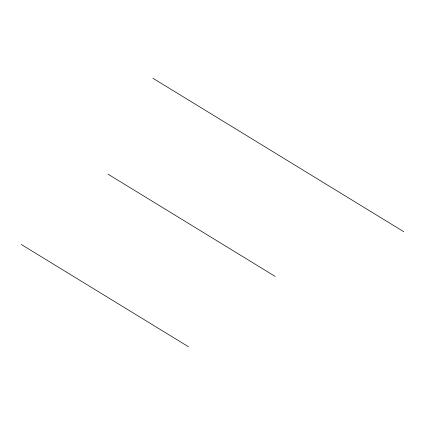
<?xml version="1.0" encoding="UTF-8"?>
<svg xmlns="http://www.w3.org/2000/svg" width="425" height="425" viewBox="0 0 425 425"><rect width="100%" height="100%" fill="white"/><g stroke="black" fill="none" stroke-linecap="round" stroke-linejoin="round"><path stroke-width="0.64" d="M152.878 78.237L403.75 231.694M107.971 174.138L275.219 276.441M21.25 244.455L188.498 346.763"/></g></svg>
